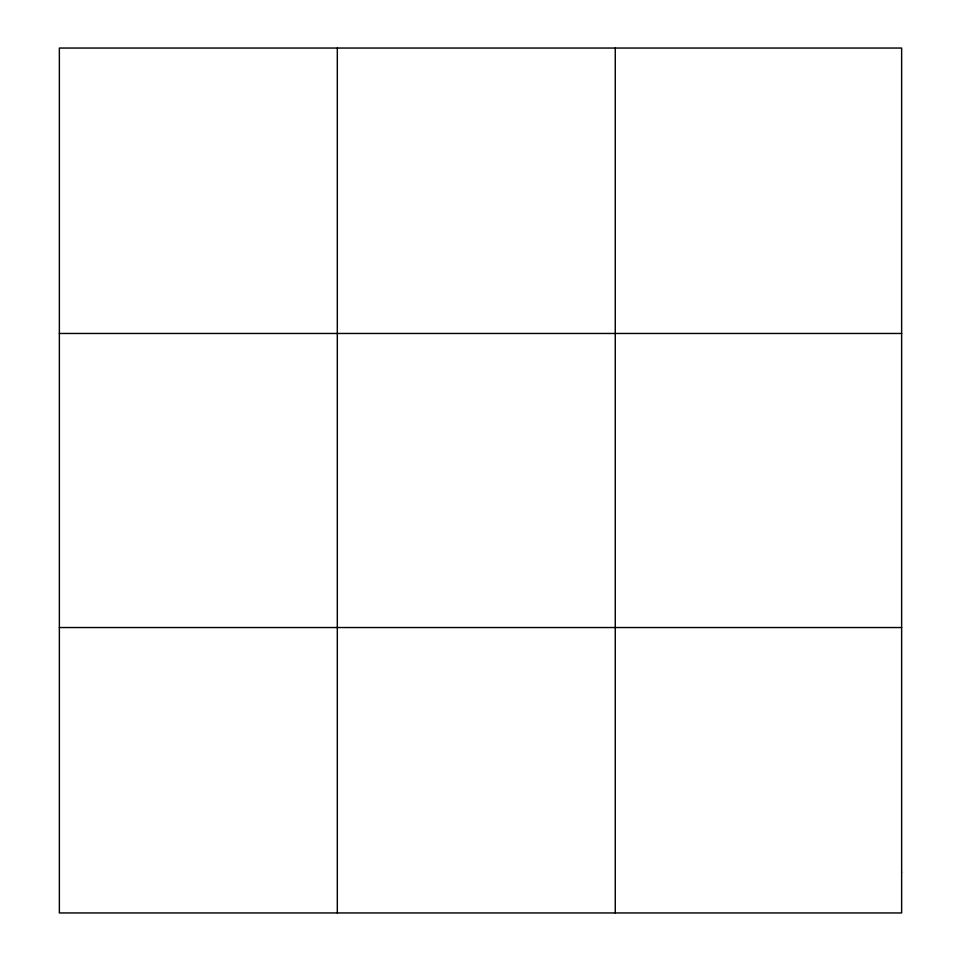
<?xml version="1.0" encoding="UTF-8"?>
<svg xmlns="http://www.w3.org/2000/svg" width="961" height="961" viewBox="0 0 961 961"><rect width="100%" height="100%" fill="white"/><g stroke="black" fill="none" stroke-linecap="round" stroke-linejoin="round"><path stroke-width="1.44" d="M337.311 48.05L337.311 912.95M615.268 48.05L615.268 912.95M59.366 333.467L901.634 333.467M59.366 627.533L901.634 627.533M901.634 872.18L901.634 912.95L59.366 912.95L59.366 48.05L901.634 48.05L901.634 872.18"/></g></svg>
